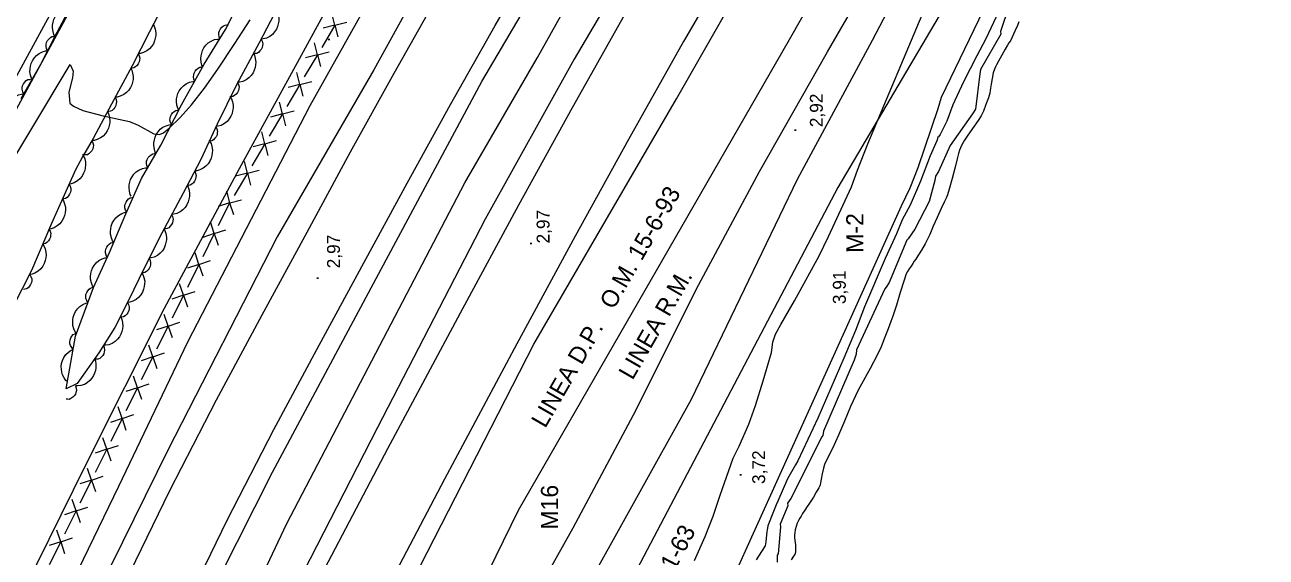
# Model space of a CAD drawing. Extents: x 731154 to 731744, y 4379381 to 4380408.
# Drawn here: x 731353.3 to 731497.5, y 4379796.2 to 4379858 of the extents above; entities that cross this region are included whole.
import ezdxf
from ezdxf.enums import TextEntityAlignment as Align

# ---------------------------------------------------------------- set-up
doc = ezdxf.new("R2010")
doc.units = 0
doc.linetypes.add('DASHED', pattern=[0])
doc.linetypes.add('HIDDEN', pattern=[0])
doc.layers.get('0').update_dxf_attribs({"linetype": 'CONTINUOUS'})
for name, color, linetype in [('1', 7, 'CONTINUOUS'), ('14', 7, 'CONTINUOUS'), ('24', 7, 'CONTINUOUS'), ('25', 7, 'CONTINUOUS'), ('33', 7, 'CONTINUOUS'), ('39', 7, 'CONTINUOUS'), ('40', 7, 'CONTINUOUS'), ('44', 7, 'CONTINUOUS'), ('48', 7, 'CONTINUOUS'), ('53', 7, 'CONTINUOUS'), ('61', 7, 'CONTINUOUS'), ('8', 7, 'CONTINUOUS'), ('9', 7, 'CONTINUOUS'), ('PATTERN_CLASS', 7, 'CONTINUOUS')]:
    doc.layers.add(name, color=color, linetype=linetype)

msp = doc.modelspace()

# ---------------------------------------------------------------- linework, layer by layer
at = {"layer": '1', "color": 0, "linetype": 'CONTINUOUS'}
for points in [[(731327.65, 4379803.55), (731344.28, 4379837.3), (731363.59, 4379872.78), (731391.14, 4379920.03), (731420.09, 4379966.58), (731447.8, 4380010.21), (731471.68, 4380048.21), (731502.19, 4380096.4), (731528.62, 4380138.02), (731567.83, 4380200)], [(731329.26, 4379802.75), (731345.88, 4379836.46), (731365.16, 4379871.9), (731392.68, 4379919.1), (731421.61, 4379965.62), (731449.32, 4380009.26), (731473.2, 4380047.26), (731503.71, 4380095.44), (731530.14, 4380137.06), (731569.95, 4380200)]]:
    msp.add_lwpolyline(points, dxfattribs=at)
at = {"layer": '14', "color": 0, "linetype": 'CONTINUOUS'}
for points in [[(731363.56, 4379790.37), (731370.14, 4379803.92), (731375.58, 4379814.48), (731380.87, 4379824.35), (731386.09, 4379833.96), (731391.15, 4379843.27), (731396.21, 4379852.44), (731401.45, 4379861.71), (731407.02, 4379871.29), (731413.08, 4379881.48), (731419.74, 4379892.62), (731427.06, 4379904.86), (731434.74, 4379917.58), (731442.44, 4379930.09), (731449.96, 4379942.13), (731457.28, 4379953.75), (731464.93, 4379965.83), (731473.46, 4379979.23)], [(731495.62, 4379977.55), (731487.13, 4379964.07), (731478.41, 4379950.23), (731469.47, 4379936.02), (731460.51, 4379921.69), (731452.17, 4379908.21), (731444.87, 4379896.26), (731437.89, 4379884.63), (731430.53, 4379872.19), (731423.33, 4379859.81), (731416.88, 4379848.38), (731410.67, 4379837.1), (731403.86, 4379824.55), (731395.43, 4379808.76), (731385.3, 4379789.44)], [(731370.34, 4379787.16), (731376.84, 4379800.56), (731382.23, 4379811.01), (731387.48, 4379820.82), (731392.68, 4379830.38), (731397.72, 4379839.65), (731402.75, 4379848.78), (731407.96, 4379857.98), (731413.5, 4379867.51), (731419.53, 4379877.66), (731426.18, 4379888.77), (731433.48, 4379900.98), (731441.14, 4379913.67), (731448.82, 4379926.15), (731456.32, 4379938.15), (731463.62, 4379949.75), (731471.26, 4379961.81), (731479.79, 4379975.21)], [(731501.96, 4379973.54), (731493.47, 4379960.06), (731484.76, 4379946.23), (731475.82, 4379932.04), (731466.88, 4379917.73), (731458.56, 4379904.31), (731451.29, 4379892.38), (731444.34, 4379880.8), (731437, 4379868.42), (731429.84, 4379856.09), (731423.42, 4379844.71), (731417.25, 4379833.48), (731410.47, 4379820.98), (731402.07, 4379805.26), (731391.99, 4379786.06)]]:
    msp.add_lwpolyline(points, dxfattribs=at)
at = {"layer": '24', "color": 0, "linetype": 'CONTINUOUS'}
for points in [[(731468.79, 4379858.38), (731468.63, 4379857.96), (731468.34, 4379857.29), (731468.02, 4379856.62), (731467.8, 4379856.19), (731467.64, 4379855.94), (731467.47, 4379855.67), (731467.2, 4379855.21), (731466.81, 4379854.52), (731466.42, 4379853.82), (731466.19, 4379853.39), (731466.06, 4379853.14), (731465.94, 4379852.88), (731465.82, 4379852.46), (731465.68, 4379851.79), (731465.57, 4379851.13), (731465.5, 4379850.69), (731465.46, 4379850.4), (731465.4, 4379850.09), (731465.25, 4379849.57), (731464.97, 4379848.77), (731464.67, 4379848), (731464.42, 4379847.48), (731464.05, 4379846.92), (731463.42, 4379845.98), (731462.8, 4379845.09), (731462.47, 4379844.62), (731462.32, 4379844.37), (731462.16, 4379844.08), (731461.99, 4379843.75), (731461.88, 4379843.46), (731461.78, 4379843.08), (731461.63, 4379842.48), (731461.4, 4379841.52), (731461.05, 4379840.17), (731460.71, 4379838.94), (731460.49, 4379838.28), (731460.33, 4379837.91), (731460.11, 4379837.44), (731459.77, 4379836.69), (731459.28, 4379835.64), (731458.84, 4379834.65), (731458.59, 4379834.07), (731458.43, 4379833.69), (731458.22, 4379833.21), (731457.9, 4379832.6), (731457.47, 4379831.87), (731457.07, 4379831.21), (731456.81, 4379830.82), (731456.64, 4379830.56)], [(731456.64, 4379830.56), (731456.47, 4379830.3), (731456.27, 4379830), (731456.04, 4379829.67), (731455.84, 4379829.37), (731455.69, 4379829.1), (731455.45, 4379828.39), (731455, 4379826.94), (731454.56, 4379825.46), (731454.31, 4379824.66), (731454.15, 4379824.19), (731453.92, 4379823.56), (731453.6, 4379822.71), (731453.23, 4379821.76), (731452.9, 4379820.94), (731452.7, 4379820.44), (731452.56, 4379820.15), (731452.33, 4379819.66), (731451.52, 4379818.12), (731450.12, 4379815.59), (731449.21, 4379813.71), (731448.52, 4379812), (731447.85, 4379810.36), (731447.13, 4379808.81), (731446.53, 4379807.62), (731446.22, 4379806.96), (731446.08, 4379806.51), (731445.94, 4379805.87), (731445.82, 4379805.23), (731445.74, 4379804.81), (731445.7, 4379804.6), (731445.67, 4379804.48), (731445.54, 4379804.26), (731445.24, 4379803.73), (731444.91, 4379803.16), (731444.68, 4379802.79), (731444.53, 4379802.56), (731444.39, 4379802.34), (731444.2, 4379802.06), (731443.93, 4379801.66), (731443.67, 4379801.27), (731443.48, 4379800.96), (731443.33, 4379800.71), (731443.18, 4379800.44), (731443.04, 4379800.12), (731442.91, 4379799.73), (731442.81, 4379799.35), (731442.75, 4379799.05), (731442.73, 4379798.78), (731442.73, 4379798.48), (731442.76, 4379798.11), (731442.82, 4379797.63), (731442.85, 4379797.15), (731442.84, 4379796.82), (731442.8, 4379796.63), (731442.75, 4379796.51), (731442.62, 4379796.31), (731442.33, 4379795.88)]]:
    msp.add_lwpolyline(points, dxfattribs=at)
at = {"layer": '25', "color": 0, "linetype": 'HIDDEN'}
msp.add_lwpolyline([(731369.88, 4379770.73), (731383.73, 4379800.09), (731404.41, 4379839.69), (731412.85, 4379854.25), (731421.19, 4379869.14), (731428.84, 4379881.82), (731437.41, 4379896.25), (731445.91, 4379909.69), (731454.43, 4379922.96), (731462.21, 4379935.71), (731471.23, 4379950.48), (731479.3, 4379963.56), (731488.1, 4379977.06), (731495.73, 4379988.83), (731502.84, 4380000.59), (731512.62, 4380015.09)], dxfattribs=at)
at = {"layer": '33', "color": 0, "linetype": 'CONTINUOUS'}
for p, q in [((731389.33, 4379858.01), (731388.98, 4379859.38)), ((731389.33, 4379858.01), (731387.8, 4379855.42)), ((731389.33, 4379858.01), (731387.96, 4379857.66)), ((731389.33, 4379858.01), (731390.7, 4379858.36)), ((731389.33, 4379858.01), (731389.68, 4379856.64)), ((731387.29, 4379854.56), (731386.94, 4379855.93)), ((731387.29, 4379854.56), (731385.76, 4379851.98)), ((731387.29, 4379854.56), (731385.92, 4379854.21)), ((731387.29, 4379854.56), (731388.66, 4379854.92)), ((731387.29, 4379854.56), (731387.64, 4379853.19)), ((731385.26, 4379851.12), (731384.9, 4379852.49)), ((731385.26, 4379851.12), (731383.73, 4379848.54)), ((731385.26, 4379851.12), (731383.89, 4379850.77)), ((731385.26, 4379851.12), (731386.63, 4379851.47)), ((731385.26, 4379851.12), (731385.61, 4379849.75)), ((731383.22, 4379847.68), (731382.87, 4379849.05)), ((731383.22, 4379847.68), (731384.59, 4379848.03)), ((731383.22, 4379847.68), (731381.69, 4379845.1)), ((731383.22, 4379847.68), (731381.85, 4379847.33)), ((731383.22, 4379847.68), (731383.57, 4379846.31)), ((731381.18, 4379844.23), (731380.83, 4379845.6)), ((731381.18, 4379844.23), (731379.66, 4379841.65)), ((731381.18, 4379844.23), (731379.81, 4379843.88)), ((731381.18, 4379844.23), (731382.55, 4379844.59)), ((731381.18, 4379844.23), (731381.54, 4379842.87)), ((731379.15, 4379840.79), (731378.8, 4379842.16)), ((731379.15, 4379840.79), (731377.62, 4379838.21)), ((731379.15, 4379840.79), (731377.78, 4379840.44)), ((731379.15, 4379840.79), (731380.52, 4379841.14)), ((731379.15, 4379840.79), (731379.5, 4379839.42)), ((731377.11, 4379837.35), (731376.76, 4379838.72)), ((731377.11, 4379837.35), (731378.48, 4379837.7)), ((731377.08, 4379837.37), (731375.74, 4379836.92)), ((731377.08, 4379837.37), (731375.74, 4379834.68)), ((731377.08, 4379837.37), (731377.53, 4379836.02)), ((731375.3, 4379833.78), (731374.85, 4379835.13)), ((731375.3, 4379833.78), (731373.96, 4379833.33)), ((731375.3, 4379833.78), (731373.96, 4379831.1)), ((731375.3, 4379833.78), (731376.64, 4379834.23)), ((731375.3, 4379833.78), (731375.75, 4379832.44)), ((731373.52, 4379830.2), (731373.07, 4379831.54)), ((731373.52, 4379830.2), (731374.86, 4379830.65)), ((731373.52, 4379830.2), (731372.18, 4379829.75)), ((731373.52, 4379830.2), (731372.18, 4379827.52)), ((731373.52, 4379830.2), (731373.97, 4379828.86)), ((731371.73, 4379826.62), (731371.28, 4379827.96)), ((731371.73, 4379826.62), (731370.39, 4379826.17)), ((731371.73, 4379826.62), (731370.4, 4379823.94)), ((731371.73, 4379826.62), (731373.08, 4379827.07)), ((731371.73, 4379826.62), (731372.18, 4379825.28)), ((731369.95, 4379823.04), (731369.5, 4379824.38)), ((731369.95, 4379823.04), (731371.29, 4379823.49)), ((731369.95, 4379823.04), (731368.61, 4379822.59)), ((731369.95, 4379823.04), (731368.61, 4379820.36)), ((731369.95, 4379823.04), (731370.4, 4379821.7)), ((731368.17, 4379819.46), (731367.72, 4379820.8)), ((731368.17, 4379819.46), (731366.83, 4379819.01)), ((731368.17, 4379819.46), (731366.83, 4379816.78)), ((731368.17, 4379819.46), (731369.51, 4379819.91)), ((731368.17, 4379819.46), (731368.62, 4379818.12)), ((731366.39, 4379815.88), (731365.94, 4379817.22)), ((731366.39, 4379815.88), (731367.73, 4379816.33)), ((731366.39, 4379815.88), (731365.05, 4379815.43)), ((731366.39, 4379815.88), (731365.05, 4379813.19)), ((731366.39, 4379815.88), (731366.84, 4379814.54)), ((731364.6, 4379812.3), (731364.15, 4379813.64)), ((731364.6, 4379812.3), (731363.26, 4379811.85)), ((731364.6, 4379812.3), (731363.27, 4379809.61)), ((731364.6, 4379812.3), (731365.95, 4379812.75)), ((731364.6, 4379812.3), (731365.05, 4379810.96)), ((731362.82, 4379808.72), (731362.37, 4379810.06)), ((731362.82, 4379808.72), (731364.16, 4379809.17)), ((731362.82, 4379808.72), (731361.48, 4379808.27)), ((731362.82, 4379808.72), (731361.48, 4379806.03)), ((731362.82, 4379808.72), (731363.27, 4379807.38)), ((731361.04, 4379805.14), (731360.59, 4379806.48)), ((731361.04, 4379805.14), (731359.7, 4379804.69)), ((731361.04, 4379805.14), (731359.7, 4379802.45)), ((731361.04, 4379805.14), (731362.38, 4379805.59)), ((731361.04, 4379805.14), (731361.49, 4379803.8)), ((731359.26, 4379801.56), (731358.81, 4379802.9)), ((731359.26, 4379801.56), (731360.6, 4379802.01)), ((731359.26, 4379801.56), (731357.92, 4379801.11)), ((731359.26, 4379801.56), (731357.92, 4379798.87)), ((731359.26, 4379801.56), (731359.71, 4379800.22)), ((731357.47, 4379797.98), (731357.02, 4379799.32)), ((731357.47, 4379797.98), (731356.13, 4379797.53)), ((731357.47, 4379797.98), (731356.14, 4379795.29)), ((731357.47, 4379797.98), (731358.82, 4379798.43)), ((731357.47, 4379797.98), (731357.92, 4379796.63))]:
    msp.add_line(p, q, dxfattribs=at)
at = {"layer": '39', "color": 0, "linetype": 'CONTINUOUS'}
msp.add_lwpolyline([(731657.51, 4380200), (731656.83, 4380198.94), (731603.69, 4380115.3), (731550.16, 4380030.47), (731496.81, 4379945.2), (731466.61, 4379899.4), (731442.11, 4379856.3), (731410.6, 4379801.59), (731366.57, 4379711.54), (731322.95, 4379621.67), (731278.82, 4379531.74), (731234.51, 4379441.59), (731214.19, 4379400)], dxfattribs=at)
at = {"layer": '40', "color": 0, "linetype": 'CONTINUOUS'}
msp.add_lwpolyline([(731507.96, 4379941.15), (731447.77, 4379839.15), (731216.67, 4379400)], dxfattribs=at)
at = {"layer": '44', "color": 0, "linetype": 'CONTINUOUS'}
for points in [[(731468.42, 4379867.59), (731459.78, 4379849.58), (731459.36, 4379848.26), (731457.06, 4379841.44), (731456.12, 4379839.08), (731455.12, 4379836.96), (731418.51, 4379756.04)], [(731467.32, 4379861.5), (731464.97, 4379856.4), (731463.91, 4379854.44), (731462.36, 4379851.42), (731461.11, 4379848.73), (731460.41, 4379846.86), (731459.64, 4379845.28), (731459.45, 4379845.02), (731459.41, 4379845.05), (731459.25, 4379844.57), (731458.49, 4379842.8), (731457.35, 4379839.88), (731456.15, 4379837.09), (731455.24, 4379835.38), (731454.57, 4379833.75), (731453.27, 4379830.87), (731450.86, 4379825.27), (731449.8, 4379822.53), (731448.46, 4379819.3), (731445.42, 4379812.33), (731443.09, 4379807.36), (731442.84, 4379806.92), (731441.92, 4379805.27), (731440.79, 4379802.71), (731440.6, 4379802.25), (731440.28, 4379801.48), (731439.63, 4379799.82), (731439.53, 4379799.32), (731439.5, 4379799.17), (731439.4, 4379797.98), (731439.32, 4379797.52), (731438.54, 4379796.32), (731438.25, 4379795.89)], [(731431.09, 4379795.81), (731432.35, 4379798.59), (731433.27, 4379800.94), (731434.08, 4379803.38), (731435.6, 4379807.67), (731436.29, 4379809.09), (731437.41, 4379811.65), (731438.18, 4379813.8), (731439.1, 4379816.69), (731440.05, 4379819.96), (731440.19, 4379821.17), (731440.51, 4379822.08), (731441.12, 4379823.21), (731442.71, 4379825.98), (731445.59, 4379831.21), (731446.66, 4379833.44), (731449.33, 4379839.23), (731450.03, 4379841.14), (731451.26, 4379844.21), (731457.86, 4379859.94)], [(731467.66, 4379860.23), (731466.64, 4379857.27), (731466.7, 4379856.96), (731464.33, 4379852.83), (731464.26, 4379852.35), (731463.76, 4379848.23), (731463.39, 4379847.71), (731463.39, 4379847.71), (731460.79, 4379844), (731460.79, 4379844), (731459.47, 4379840.98), (731459.1, 4379840.44), (731459.03, 4379839.96), (731458.38, 4379837.53), (731458.38, 4379837.53), (731456.7, 4379834.3), (731455.92, 4379833.19), (731455.79, 4379833), (731453.74, 4379828.09), (731453.36, 4379827.54), (731453.23, 4379827.35), (731449.94, 4379820.28), (731449.87, 4379819.78), (731449.66, 4379819.09), (731446.1, 4379810.83), (731446.03, 4379810.33), (731445.9, 4379810.15), (731442.3, 4379803.01), (731441.91, 4379802.46)], [(731341.17, 4379824.46), (731358.57, 4379853.42), (731358.92, 4379852.65), (731358.83, 4379851.89), (731358.42, 4379850.23), (731358.54, 4379848.94), (731358.96, 4379848.57), (731360.05, 4379848.08), (731362.4, 4379847.46), (731365.47, 4379846.8), (731366.46, 4379846.37), (731368.3, 4379845.37), (731368.94, 4379845.3), (731369.41, 4379845.5), (731370.06, 4379846.02), (731371.36, 4379847.28), (731372.65, 4379848.76), (731374.16, 4379850.69), (731375.71, 4379852.89), (731377.71, 4379855.86), (731379.46, 4379858.63)], [(731441.91, 4379802.46), (731441.96, 4379802.14), (731441.04, 4379800.03), (731441.1, 4379799.71), (731440.84, 4379796.59), (731440.71, 4379796.4), (731440.69, 4379795.59)]]:
    msp.add_lwpolyline(points, dxfattribs=at)
at = {"layer": '53', "color": 0, "linetype": 'CONTINUOUS'}
for points in [[(731356.79, 4379856.72), (731356.67, 4379856.92), (731356.58, 4379857.28), (731356.5, 4379857.69), (731356.52, 4379858.01), (731356.59, 4379858.33), (731356.66, 4379858.64), (731356.81, 4379858.96), (731357.02, 4379859.26), (731357.28, 4379859.56), (731357.59, 4379859.79), (731357.98, 4379859.97), (731358.34, 4379860.07), (731358.59, 4379860.08), (731358.49, 4379860.34), (731358.42, 4379860.63), (731358.44, 4379860.84), (731358.48, 4379861.04), (731358.61, 4379861.27), (731358.75, 4379861.45), (731358.93, 4379861.62), (731359.11, 4379861.74), (731359.32, 4379861.76), (731359.47, 4379861.78)], [(731382.51, 4379859.76), (731382.64, 4379859.57), (731382.73, 4379859.21), (731382.81, 4379858.8), (731382.8, 4379858.48), (731382.73, 4379858.17), (731382.66, 4379857.85), (731382.52, 4379857.53), (731382.32, 4379857.22), (731382.06, 4379856.93), (731381.75, 4379856.69), (731381.36, 4379856.5), (731381, 4379856.4), (731380.76, 4379856.38), (731380.86, 4379856.13), (731380.93, 4379855.84), (731380.91, 4379855.63), (731380.87, 4379855.42), (731380.75, 4379855.19), (731380.61, 4379855.02), (731380.43, 4379854.84), (731380.25, 4379854.72), (731380.05, 4379854.7), (731379.89, 4379854.68)], [(731368.21, 4379858.08), (731368.34, 4379857.88), (731368.44, 4379857.53), (731368.52, 4379857.12), (731368.5, 4379856.8), (731368.44, 4379856.48), (731368.37, 4379856.17), (731368.23, 4379855.85), (731368.03, 4379855.54), (731367.77, 4379855.24), (731367.46, 4379855), (731367.07, 4379854.81), (731366.72, 4379854.71), (731366.47, 4379854.69), (731366.58, 4379854.43), (731366.65, 4379854.15), (731366.63, 4379853.94), (731366.59, 4379853.73), (731366.47, 4379853.5), (731366.34, 4379853.32), (731366.16, 4379853.15), (731365.97, 4379853.03), (731365.77, 4379853.01), (731365.61, 4379852.98)], [(731373.96, 4379853.15), (731373.85, 4379853.35), (731373.78, 4379853.71), (731373.73, 4379854.13), (731373.77, 4379854.45), (731373.85, 4379854.76), (731373.94, 4379855.06), (731374.11, 4379855.37), (731374.34, 4379855.67), (731374.61, 4379855.94), (731374.94, 4379856.16), (731375.34, 4379856.32), (731375.7, 4379856.39), (731375.95, 4379856.39), (731375.86, 4379856.66), (731375.82, 4379856.94), (731375.85, 4379857.16), (731375.91, 4379857.36), (731376.04, 4379857.58), (731376.19, 4379857.75), (731376.38, 4379857.91), (731376.58, 4379858.01), (731376.78, 4379858.02), (731376.94, 4379858.03)], [(731354.19, 4379851.63), (731354.07, 4379851.83), (731353.97, 4379852.18), (731353.89, 4379852.59), (731353.9, 4379852.91), (731353.97, 4379853.23), (731354.04, 4379853.54), (731354.18, 4379853.86), (731354.38, 4379854.17), (731354.64, 4379854.47), (731354.95, 4379854.7), (731355.34, 4379854.9), (731355.69, 4379855), (731355.94, 4379855.02), (731355.83, 4379855.27), (731355.76, 4379855.55), (731355.78, 4379855.77), (731355.82, 4379855.97), (731355.94, 4379856.2), (731356.08, 4379856.38), (731356.26, 4379856.56), (731356.44, 4379856.68), (731356.64, 4379856.7), (731356.8, 4379856.72)], [(731379.86, 4379854.7), (731379.98, 4379854.5), (731380.07, 4379854.14), (731380.14, 4379853.72), (731380.11, 4379853.41), (731380.04, 4379853.09), (731379.96, 4379852.78), (731379.81, 4379852.47), (731379.6, 4379852.16), (731379.34, 4379851.87), (731379.02, 4379851.64), (731378.63, 4379851.46), (731378.27, 4379851.37), (731378.02, 4379851.36), (731378.12, 4379851.1), (731378.18, 4379850.82), (731378.16, 4379850.6), (731378.11, 4379850.4), (731377.99, 4379850.17), (731377.85, 4379850), (731377.66, 4379849.82), (731377.47, 4379849.71), (731377.27, 4379849.7), (731377.11, 4379849.68)], [(731365.61, 4379852.99), (731365.73, 4379852.79), (731365.82, 4379852.43), (731365.89, 4379852.02), (731365.87, 4379851.7), (731365.8, 4379851.38), (731365.72, 4379851.07), (731365.57, 4379850.76), (731365.36, 4379850.45), (731365.1, 4379850.16), (731364.79, 4379849.93), (731364.39, 4379849.75), (731364.03, 4379849.65), (731363.79, 4379849.64), (731363.89, 4379849.38), (731363.95, 4379849.1), (731363.92, 4379848.88), (731363.88, 4379848.68), (731363.76, 4379848.45), (731363.62, 4379848.28), (731363.43, 4379848.1), (731363.25, 4379847.99), (731363.05, 4379847.97), (731362.89, 4379847.96)], [(731371.17, 4379848.15), (731371.06, 4379848.35), (731370.97, 4379848.71), (731370.91, 4379849.12), (731370.93, 4379849.44), (731371.01, 4379849.76), (731371.09, 4379850.06), (731371.24, 4379850.38), (731371.46, 4379850.68), (731371.72, 4379850.97), (731372.04, 4379851.19), (731372.44, 4379851.37), (731372.8, 4379851.46), (731373.04, 4379851.47), (731372.95, 4379851.73), (731372.89, 4379852.01), (731372.92, 4379852.23), (731372.96, 4379852.43), (731373.09, 4379852.66), (731373.23, 4379852.83), (731373.42, 4379853), (731373.61, 4379853.11), (731373.81, 4379853.12), (731373.97, 4379853.14)], [(731351.43, 4379846.62), (731351.31, 4379846.82), (731351.21, 4379847.17), (731351.12, 4379847.58), (731351.14, 4379847.9), (731351.2, 4379848.22), (731351.27, 4379848.53), (731351.41, 4379848.85), (731351.61, 4379849.16), (731351.86, 4379849.46), (731352.17, 4379849.7), (731352.56, 4379849.89), (731352.92, 4379849.99), (731353.16, 4379850.01), (731353.06, 4379850.27), (731352.99, 4379850.55), (731353, 4379850.77), (731353.04, 4379850.97), (731353.16, 4379851.2), (731353.29, 4379851.38), (731353.47, 4379851.56), (731353.66, 4379851.68), (731353.86, 4379851.7), (731354.01, 4379851.72)], [(731377.18, 4379849.65), (731377.31, 4379849.45), (731377.41, 4379849.1), (731377.5, 4379848.69), (731377.49, 4379848.37), (731377.43, 4379848.05), (731377.37, 4379847.74), (731377.23, 4379847.42), (731377.04, 4379847.1), (731376.79, 4379846.8), (731376.48, 4379846.56), (731376.09, 4379846.36), (731375.74, 4379846.25), (731375.5, 4379846.23), (731375.61, 4379845.97), (731375.68, 4379845.69), (731375.66, 4379845.48), (731375.63, 4379845.27), (731375.52, 4379845.04), (731375.38, 4379844.86), (731375.21, 4379844.68), (731375.02, 4379844.56), (731374.82, 4379844.53), (731374.67, 4379844.51)], [(731362.89, 4379847.95), (731363.01, 4379847.75), (731363.11, 4379847.4), (731363.18, 4379846.98), (731363.16, 4379846.67), (731363.09, 4379846.35), (731363.02, 4379846.04), (731362.87, 4379845.72), (731362.66, 4379845.41), (731362.4, 4379845.12), (731362.09, 4379844.89), (731361.7, 4379844.7), (731361.34, 4379844.61), (731361.09, 4379844.59), (731361.19, 4379844.34), (731361.26, 4379844.05), (731361.23, 4379843.84), (731361.19, 4379843.63), (731361.07, 4379843.41), (731360.93, 4379843.23), (731360.75, 4379843.06), (731360.56, 4379842.94), (731360.36, 4379842.92), (731360.2, 4379842.9)], [(731368.57, 4379843.06), (731368.44, 4379843.26), (731368.35, 4379843.61), (731368.27, 4379844.02), (731368.28, 4379844.34), (731368.35, 4379844.66), (731368.42, 4379844.97), (731368.56, 4379845.29), (731368.77, 4379845.6), (731369.02, 4379845.9), (731369.33, 4379846.13), (731369.72, 4379846.32), (731370.08, 4379846.42), (731370.33, 4379846.44), (731370.22, 4379846.69), (731370.15, 4379846.98), (731370.17, 4379847.19), (731370.21, 4379847.4), (731370.33, 4379847.63), (731370.47, 4379847.8), (731370.65, 4379847.98), (731370.84, 4379848.1), (731371.04, 4379848.12), (731371.19, 4379848.14)], [(731374.8, 4379844.44), (731374.93, 4379844.24), (731375.02, 4379843.89), (731375.1, 4379843.47), (731375.08, 4379843.16), (731375.02, 4379842.84), (731374.94, 4379842.53), (731374.8, 4379842.21), (731374.59, 4379841.9), (731374.33, 4379841.6), (731374.02, 4379841.37), (731373.63, 4379841.18), (731373.27, 4379841.09), (731373.03, 4379841.07), (731373.13, 4379840.81), (731373.2, 4379840.53), (731373.17, 4379840.32), (731373.13, 4379840.11), (731373.01, 4379839.88), (731372.88, 4379839.7), (731372.69, 4379839.53), (731372.51, 4379839.41), (731372.31, 4379839.39), (731372.15, 4379839.37)], [(731359.99, 4379843.01), (731360.13, 4379842.82), (731360.25, 4379842.47), (731360.35, 4379842.07), (731360.35, 4379841.75), (731360.3, 4379841.43), (731360.25, 4379841.11), (731360.13, 4379840.79), (731359.94, 4379840.46), (731359.7, 4379840.15), (731359.4, 4379839.9), (731359.02, 4379839.69), (731358.68, 4379839.57), (731358.43, 4379839.54), (731358.55, 4379839.29), (731358.63, 4379839.01), (731358.63, 4379838.79), (731358.6, 4379838.59), (731358.49, 4379838.35), (731358.37, 4379838.17), (731358.2, 4379837.98), (731358.02, 4379837.85), (731357.82, 4379837.82), (731357.66, 4379837.79)], [(731365.65, 4379838.14), (731365.54, 4379838.34), (731365.45, 4379838.7), (731365.4, 4379839.11), (731365.43, 4379839.43), (731365.51, 4379839.74), (731365.59, 4379840.05), (731365.75, 4379840.37), (731365.97, 4379840.67), (731366.24, 4379840.95), (731366.56, 4379841.17), (731366.96, 4379841.34), (731367.32, 4379841.42), (731367.57, 4379841.43), (731367.48, 4379841.69), (731367.42, 4379841.97), (731367.45, 4379842.19), (731367.5, 4379842.39), (731367.63, 4379842.61), (731367.78, 4379842.78), (731367.97, 4379842.95), (731368.16, 4379843.06), (731368.36, 4379843.07), (731368.52, 4379843.08)], [(731372.15, 4379839.37), (731372.27, 4379839.17), (731372.37, 4379838.81), (731372.44, 4379838.4), (731372.42, 4379838.08), (731372.35, 4379837.77), (731372.28, 4379837.46), (731372.13, 4379837.14), (731371.92, 4379836.83), (731371.66, 4379836.54), (731371.35, 4379836.31), (731370.96, 4379836.12), (731370.6, 4379836.03), (731370.35, 4379836.01), (731370.45, 4379835.76), (731370.52, 4379835.47), (731370.49, 4379835.26), (731370.45, 4379835.05), (731370.33, 4379834.82), (731370.19, 4379834.65), (731370.01, 4379834.47), (731369.82, 4379834.36), (731369.62, 4379834.34), (731369.46, 4379834.32)], [(731357.66, 4379837.79), (731357.8, 4379837.6), (731357.91, 4379837.25), (731358.02, 4379836.84), (731358.02, 4379836.53), (731357.97, 4379836.21), (731357.92, 4379835.89), (731357.8, 4379835.56), (731357.61, 4379835.24), (731357.37, 4379834.93), (731357.07, 4379834.68), (731356.69, 4379834.47), (731356.34, 4379834.35), (731356.1, 4379834.31), (731356.22, 4379834.06), (731356.3, 4379833.79), (731356.29, 4379833.57), (731356.27, 4379833.36), (731356.16, 4379833.13), (731356.03, 4379832.94), (731355.86, 4379832.76), (731355.69, 4379832.63), (731355.49, 4379832.6), (731355.33, 4379832.57)], [(731363.62, 4379832.76), (731363.48, 4379832.95), (731363.36, 4379833.3), (731363.25, 4379833.7), (731363.25, 4379834.02), (731363.29, 4379834.34), (731363.34, 4379834.66), (731363.46, 4379834.99), (731363.64, 4379835.31), (731363.87, 4379835.63), (731364.17, 4379835.88), (731364.55, 4379836.1), (731364.89, 4379836.22), (731365.14, 4379836.26), (731365.01, 4379836.51), (731364.93, 4379836.78), (731364.93, 4379837), (731364.96, 4379837.21), (731365.06, 4379837.45), (731365.18, 4379837.63), (731365.35, 4379837.82), (731365.53, 4379837.95), (731365.73, 4379837.99), (731365.88, 4379838.02)], [(731369.45, 4379834.33), (731369.58, 4379834.13), (731369.68, 4379833.78), (731369.76, 4379833.37), (731369.75, 4379833.05), (731369.69, 4379832.73), (731369.62, 4379832.42), (731369.48, 4379832.1), (731369.28, 4379831.79), (731369.03, 4379831.49), (731368.72, 4379831.25), (731368.33, 4379831.05), (731367.98, 4379830.95), (731367.73, 4379830.93), (731367.84, 4379830.67), (731367.91, 4379830.39), (731367.89, 4379830.18), (731367.86, 4379829.97), (731367.74, 4379829.74), (731367.61, 4379829.56), (731367.43, 4379829.38), (731367.25, 4379829.26), (731367.04, 4379829.24), (731366.89, 4379829.22)], [(731355.38, 4379832.55), (731355.51, 4379832.36), (731355.64, 4379832.01), (731355.75, 4379831.61), (731355.76, 4379831.29), (731355.72, 4379830.97), (731355.67, 4379830.65), (731355.55, 4379830.32), (731355.37, 4379830), (731355.14, 4379829.68), (731354.85, 4379829.43), (731354.47, 4379829.2), (731354.13, 4379829.08), (731353.88, 4379829.04), (731354.01, 4379828.79), (731354.1, 4379828.52), (731354.09, 4379828.3), (731354.07, 4379828.09), (731353.97, 4379827.85), (731353.85, 4379827.67), (731353.68, 4379827.48), (731353.5, 4379827.35), (731353.3, 4379827.31), (731353.15, 4379827.28)], [(731361.29, 4379827.54), (731361.16, 4379827.73), (731361.04, 4379828.08), (731360.94, 4379828.49), (731360.94, 4379828.81), (731360.98, 4379829.13), (731361.04, 4379829.44), (731361.16, 4379829.77), (731361.35, 4379830.09), (731361.59, 4379830.4), (731361.89, 4379830.65), (731362.27, 4379830.86), (731362.62, 4379830.98), (731362.86, 4379831.01), (731362.75, 4379831.26), (731362.66, 4379831.54), (731362.67, 4379831.75), (731362.7, 4379831.96), (731362.81, 4379832.2), (731362.93, 4379832.38), (731363.11, 4379832.57), (731363.28, 4379832.69), (731363.48, 4379832.73), (731363.64, 4379832.75)], [(731366.89, 4379829.21), (731367.02, 4379829.02), (731367.13, 4379828.67), (731367.22, 4379828.26), (731367.21, 4379827.94), (731367.16, 4379827.62), (731367.1, 4379827.31), (731366.96, 4379826.98), (731366.77, 4379826.67), (731366.52, 4379826.36), (731366.22, 4379826.12), (731365.83, 4379825.92), (731365.48, 4379825.81), (731365.23, 4379825.78), (731365.34, 4379825.53), (731365.42, 4379825.25), (731365.41, 4379825.04), (731365.37, 4379824.83), (731365.26, 4379824.59), (731365.13, 4379824.41), (731364.95, 4379824.23), (731364.77, 4379824.11), (731364.57, 4379824.08), (731364.41, 4379824.06)], [(731359.29, 4379822.18), (731359.14, 4379822.36), (731359, 4379822.7), (731358.88, 4379823.1), (731358.86, 4379823.42), (731358.88, 4379823.74), (731358.91, 4379824.06), (731359.02, 4379824.4), (731359.18, 4379824.73), (731359.4, 4379825.05), (731359.68, 4379825.32), (731360.05, 4379825.56), (731360.39, 4379825.7), (731360.63, 4379825.75), (731360.5, 4379825.99), (731360.39, 4379826.26), (731360.39, 4379826.48), (731360.4, 4379826.69), (731360.49, 4379826.93), (731360.61, 4379827.12), (731360.77, 4379827.32), (731360.94, 4379827.46), (731361.13, 4379827.5), (731361.29, 4379827.54)], [(731364.47, 4379824.03), (731364.57, 4379823.82), (731364.64, 4379823.46), (731364.69, 4379823.04), (731364.65, 4379822.72), (731364.56, 4379822.41), (731364.46, 4379822.11), (731364.29, 4379821.8), (731364.06, 4379821.51), (731363.79, 4379821.23), (731363.46, 4379821.03), (731363.05, 4379820.87), (731362.69, 4379820.8), (731362.44, 4379820.8), (731362.53, 4379820.53), (731362.57, 4379820.25), (731362.53, 4379820.03), (731362.48, 4379819.83), (731362.34, 4379819.61), (731362.19, 4379819.45), (731362, 4379819.28), (731361.8, 4379819.18), (731361.6, 4379819.18), (731361.44, 4379819.17)], [(731358.25, 4379816.56), (731358.07, 4379816.71), (731357.87, 4379817.02), (731357.67, 4379817.39), (731357.6, 4379817.7), (731357.56, 4379818.02), (731357.53, 4379818.34), (731357.57, 4379818.69), (731357.68, 4379819.05), (731357.83, 4379819.4), (731358.06, 4379819.72), (731358.37, 4379820.02), (731358.68, 4379820.22), (731358.91, 4379820.31), (731358.74, 4379820.53), (731358.59, 4379820.78), (731358.54, 4379820.99), (731358.52, 4379821.19), (731358.56, 4379821.45), (731358.64, 4379821.66), (731358.76, 4379821.88), (731358.9, 4379822.05), (731359.09, 4379822.13), (731359.23, 4379822.2)], [(731361.4, 4379819.2), (731361.49, 4379818.99), (731361.54, 4379818.62), (731361.56, 4379818.2), (731361.5, 4379817.89), (731361.39, 4379817.58), (731361.28, 4379817.29), (731361.09, 4379816.99), (731360.85, 4379816.71), (731360.55, 4379816.45), (731360.21, 4379816.26), (731359.8, 4379816.13), (731359.43, 4379816.08), (731359.19, 4379816.1), (731359.26, 4379815.83), (731359.28, 4379815.54), (731359.23, 4379815.33), (731359.17, 4379815.13), (731359.02, 4379814.92), (731358.86, 4379814.76), (731358.65, 4379814.61), (731358.45, 4379814.52), (731358.25, 4379814.53), (731358.09, 4379814.53)]]:
    msp.add_lwpolyline(points, dxfattribs=at)
at = {"layer": '8', "color": 0, "linetype": 'CONTINUOUS'}
for points in [[(731521.94, 4379976.15), (731513.81, 4379964.44), (731505.96, 4379952.17), (731494.58, 4379934.71), (731483.75, 4379916.53), (731474.77, 4379898.31), (731466.19, 4379883.83), (731451.76, 4379856.23), (731443.02, 4379840.08), (731430.7, 4379814.5), (731417.83, 4379791.31)], [(731459.36, 4379972.79), (731449.12, 4379956.54), (731436.58, 4379935.11), (731430.01, 4379924.5), (731423.07, 4379911.4), (731411.56, 4379891.3), (731399.15, 4379871.42), (731386.41, 4379848.61), (731372.21, 4379821.15), (731364.17, 4379804.38), (731357.75, 4379791.12)]]:
    msp.add_lwpolyline(points, dxfattribs=at)
at = {"layer": '8', "color": 0, "linetype": 'DASHED'}
for points in [[(731353.31, 4379792.53), (731360.36, 4379806.82), (731369.54, 4379825.13), (731378.23, 4379841.36), (731385.46, 4379854.53), (731393.28, 4379868.9), (731400.52, 4379881.23), (731408.31, 4379895.08), (731415.68, 4379906.8), (731421.75, 4379916.96), (731425.28, 4379924.63), (731425.63, 4379925.23), (731430.1, 4379932.46), (731436.61, 4379941.89), (731443.21, 4379953.23), (731449.57, 4379964.64), (731455.87, 4379975.05)], [(731407.74, 4379783.1), (731416.99, 4379799.58), (731424.31, 4379813.3), (731431.29, 4379827.3), (731438.65, 4379840.98), (731446.54, 4379854.92), (731453.73, 4379867.3), (731460.65, 4379880.05), (731469.49, 4379896.1), (731476.23, 4379910.58), (731483.59, 4379924.81), (731492.48, 4379939.73), (731499.4, 4379950.44), (731508.06, 4379962.64), (731517.02, 4379974.19)]]:
    msp.add_lwpolyline(points, dxfattribs=at)
at = {"layer": '9', "color": 0, "linetype": 'HIDDEN'}
for points in [[(731371.83, 4379785.82), (731382.08, 4379806.07), (731394.71, 4379829.65), (731406.41, 4379851.44), (731418.72, 4379872.37), (731433.94, 4379897.69), (731445.06, 4379915.57), (731455.9, 4379933.03), (731476.03, 4379965.36), (731503.26, 4380008.55), (731524.77, 4380042.76), (731552.67, 4380086.48), (731562.7, 4380102.96), (731572.27, 4380117.46), (731584.85, 4380137.23), (731599.25, 4380159.89), (731614.72, 4380183.76), (731624.81, 4380200)], [(731634.57, 4380200), (731627.21, 4380188.28), (731611.46, 4380163.96), (731598.41, 4380143.25), (731585.2, 4380122.16), (731567.92, 4380094.98), (731548.39, 4380064.61), (731527.57, 4380031.52), (731514.51, 4380011), (731496.55, 4379981.79), (731472.84, 4379944.91), (731450.6, 4379909.94), (731438.13, 4379889.85), (731427.91, 4379872.42), (731417.12, 4379854.04), (731406.78, 4379835.46), (731394.27, 4379811.26), (731380.95, 4379785.25), (731376.07, 4379775.19)], [(731387.18, 4379770.19), (731397.58, 4379791.87), (731412.43, 4379820.94), (731429.03, 4379849.46), (731443.4, 4379874.71), (731458.89, 4379901.04), (731476.85, 4379929.96), (731496.21, 4379960), (731514.62, 4379988.96), (731514.88, 4379989.16), (731523.34, 4380003.05), (731533.54, 4380018.27), (731545.75, 4380036.91), (731561.48, 4380062.46), (731576.1, 4380085.91), (731589.71, 4380107.51), (731603.52, 4380128.96), (731616.2, 4380149.15), (731627.76, 4380167.28), (731639.08, 4380185.16), (731648.9, 4380200)], [(731459.3, 4379963.09), (731451.69, 4379950.84), (731439.18, 4379929.96), (731428.61, 4379914.09), (731416.5, 4379893.35), (731404.3, 4379871.77), (731393.86, 4379852.81), (731382.62, 4379833.42), (731369.96, 4379808.69), (731361.97, 4379792.51)]]:
    msp.add_lwpolyline(points, dxfattribs=at)
at = {"layer": 'PATTERN_CLASS', "color": 0, "linetype": 'CONTINUOUS'}
for points in [[(731398.78, 4379913.02), (731396.55, 4379909.44), (731394.27, 4379905.67), (731392.23, 4379902.41), (731390.36, 4379899.21), (731388.52, 4379896.11), (731386.34, 4379892.46), (731384.79, 4379889.94), (731383, 4379886.71), (731380.51, 4379881.94), (731377.87, 4379877.09), (731375.55, 4379873.04), (731373.79, 4379869.21), (731371.96, 4379865.33), (731369.84, 4379861.21), (731367.77, 4379857.21), (731365.76, 4379853.27), (731363.35, 4379848.81), (731361.23, 4379844.83), (731359.98, 4379842.71), (731359.18, 4379841.19), (731356.39, 4379834.94), (731354.08, 4379829.48), (731351.94, 4379825.31)], [(731352.88, 4379849.48), (731355.14, 4379853.48), (731357.04, 4379857.19), (731359.21, 4379861.28)], [(731383.16, 4379861.02), (731380.54, 4379855.94), (731377.87, 4379851.06), (731375.63, 4379846.48), (731373.73, 4379842.39), (731371.68, 4379838.48), (731369.2, 4379833.83), (731367.09, 4379829.62), (731365.43, 4379826.17), (731363.74, 4379822.86), (731361.91, 4379819.92), (731359.38, 4379816.35), (731358.11, 4379815.75), (731359.17, 4379821.86), (731361.28, 4379827.52), (731363.12, 4379831.6), (731365.04, 4379836.06), (731366.84, 4379840.19), (731369.08, 4379844.05), (731371.51, 4379848.75), (731374.15, 4379853.46), (731376.62, 4379857.51), (731378.66, 4379861.56)]]:
    msp.add_lwpolyline(points, dxfattribs=at)

# ---------------------------------------------------------------- texts
at = {"layer": '39', "color": 0, "linetype": 'CONTINUOUS'}
msp.add_text('M16  ', height=2, rotation=90, dxfattribs=at).set_placement((731414.26, 4379802.73), align=Align.MIDDLE)
at = {"layer": '40', "color": 0, "linetype": 'CONTINUOUS'}
msp.add_text('M-2', height=2, rotation=90, dxfattribs=at).set_placement((731450.73, 4379831.56))
at = {"layer": '48', "color": 0, "linetype": 'CONTINUOUS'}
for s, p in [('.', (731388.75, 4379856.07)), (' 2,92', (731446.01, 4379845.59)), ('.', (731442.94, 4379845.52)), (' 2,97', (731414.26, 4379832.08)), (' 2,97', (731389.91, 4379829.19)), ('.', (731412.22, 4379832.35)), ('.', (731448.99, 4379831.52)), (' 3,91', (731448.68, 4379825.03)), ('.', (731387.42, 4379828.32)), (' 3,72', (731439.31, 4379804.13)), ('.', (731436.59, 4379805.48))]:
    msp.add_text(s, height=1.5, rotation=90, dxfattribs=at).set_placement(p)
at = {"layer": '61', "color": 0, "linetype": 'CONTINUOUS'}
msp.add_text('LINEA D.P.   O.M. 15-6-93', height=2, rotation=60.0604, dxfattribs=at).set_placement((731413.76, 4379811.08))
for s, rotation, p in [('LINEA R.M.', 60.0604, (731422.17, 4379817.67)), ('LINEA Z.M.T.   O.M. 11-11-63', 62.2444, (731412.91, 4379768.61))]:
    msp.add_text(s, height=2, rotation=rotation, dxfattribs=at).set_placement(p, align=Align.TOP_LEFT)

# ---------------------------------------------------------------- meshes
at = {"color": 0, "linetype": 'CONTINUOUS'}
mesh = msp.add_polyface(dxfattribs=at)
corners = [(731154.5, 4379381), (731154.5, 4379381), (731154.5, 4379571.96), (731462.5, 4379381), (731154.5, 4379746.49), (731744, 4379381), (731154.5, 4380407.5), (731744, 4380042.01), (731744, 4380407.5)]
mesh.append_faces([[corners[k] for k in face] for face in [(0, 1, 3, 2), (2, 3, 5, 4), (4, 5, 7, 6), (6, 7, 8, 8)]], dxfattribs={"vtx0": -1, "vtx2": -1, "color": 0})
mesh = msp.add_polyface(dxfattribs=at)
corners = [(731164.5, 4379391), (731164.5, 4379391), (731164.5, 4379575.76), (731462.5, 4379391), (731164.5, 4379744.09), (731734, 4379391), (731164.5, 4380211), (731734, 4379857.91), (731462.5, 4380211), (731734, 4380042.67), (731734, 4380211)]
mesh.append_faces([[corners[k] for k in face] for face in [(0, 1, 3, 2), (2, 3, 5, 4), (4, 5, 7, 6), (6, 7, 9, 8), (8, 9, 10, 10)]], dxfattribs={"vtx0": -1, "vtx2": -1, "color": 0})

doc.saveas('drawing.dxf')
